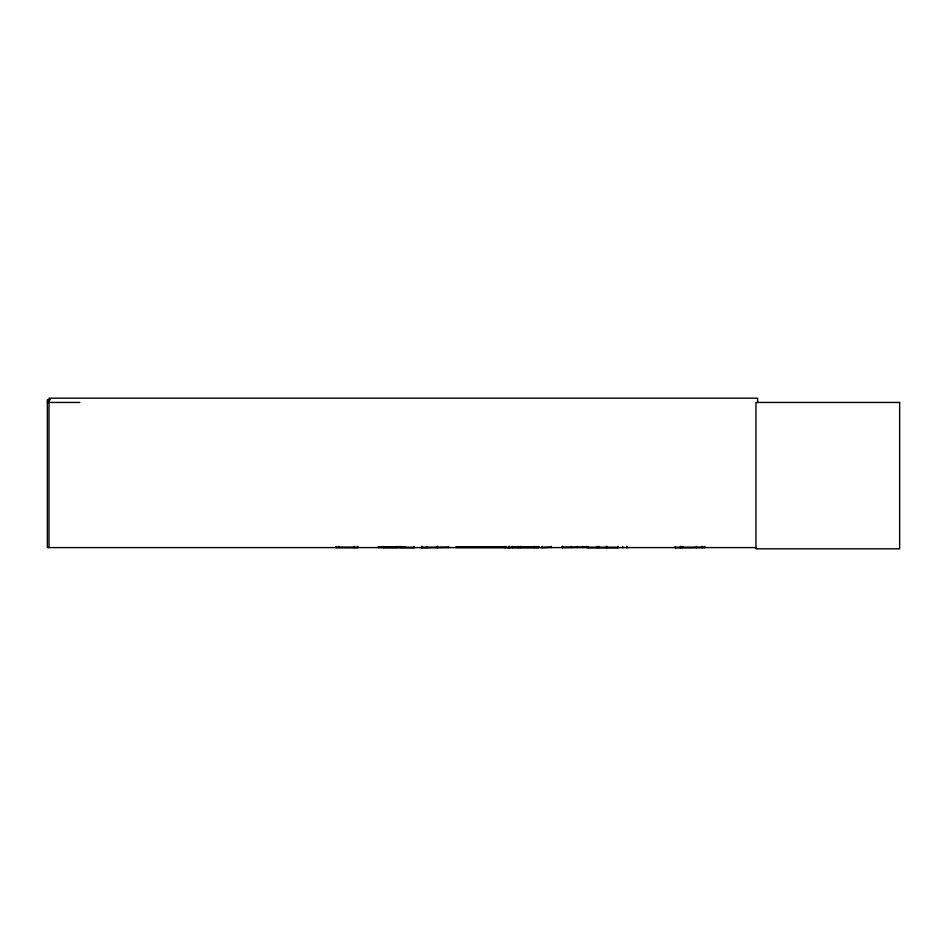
<?xml version="1.0" encoding="UTF-8"?>
<svg xmlns="http://www.w3.org/2000/svg" width="947" height="947" viewBox="0 0 947 947"><rect width="100%" height="100%" fill="white"/><g stroke="black" fill="none" stroke-linecap="round" stroke-linejoin="round"><path stroke-width="1.42" d="M336.007 547.544L357.978 547.473L336.019 547.295M675.14 547.449L704.817 547.295M538.677 547.449L505.165 547.449M587.791 547.449L618.083 547.449M421.604 547.449L448.618 547.295M382.919 547.449L396.935 547.449M541.885 547.449L551.201 547.295L541.057 547.591M50.309 399.705L47.35 399.705L47.35 547.591L756.156 547.591M47.35 402.451L79.832 402.451M378.078 547.023L405.517 547.023M455.791 546.999L506.018 547.023M511.392 547.023L538.831 546.999M378.102 547.52L415.011 547.591M448.618 547.449L420.953 547.591M455.815 547.52L538.807 547.52M587.329 547.544L618.545 547.591M622.735 547.449L623.789 547.591M626.95 547.449L628.003 547.591M704.817 547.544L674.903 547.591M414.301 547.449L400.273 547.449M757.636 402.617L757.636 398.19L49.019 398.19L49.019 547.591M704.817 546.372L704.817 547.591M702.366 546.372L702.366 547.591M702.106 546.372L702.106 547.591M696.424 546.372L696.424 547.591M682.858 546.372L682.858 547.591M680.893 546.372L680.893 547.591M680.408 546.372L680.408 547.591M675.211 546.372L675.211 547.591M626.784 546.372L626.784 547.591M626.654 546.372L626.654 547.591M622.57 546.372L622.428 547.591M617.929 546.372L617.929 547.591M606.956 546.372L606.956 547.591M606.364 546.372L606.352 547.591M598.918 546.372L598.918 547.591M597.19 546.372L597.19 547.591M587.945 546.372L587.945 547.591M586.418 546.372L586.418 547.591M582.831 546.372L582.831 547.591M577.244 546.372L577.244 547.591M571.29 546.372L571.29 547.591M562.53 546.372L562.53 547.591M562.116 546.372L562.116 547.591M551.343 546.372L551.343 547.591M542.169 546.372L542.169 547.591M538.796 546.372L538.796 547.591M534.57 546.372L534.57 547.591M520.377 546.372L520.377 547.591M518.483 546.372L518.483 547.591M512.611 546.372L512.611 547.591M509.237 546.372L509.237 547.591M509.095 546.372L509.095 547.591M505.023 547.591L505.023 546.372L504.881 547.591M448.618 546.372L448.618 547.591M437.372 546.372L437.372 547.591M437.254 546.372L437.254 547.591M426.659 546.372L426.659 547.591M421.948 546.372L421.948 547.591M421.829 546.372L421.829 547.591M414.064 546.372L414.064 547.591M400.048 546.372L400.048 547.591M397.172 546.372L397.172 547.591M383.156 546.372L383.156 547.591M357.978 546.372L357.966 547.591M354.261 546.372L354.261 547.591M338.837 546.372L338.837 547.591M336.019 546.372L336.007 547.591M586.288 547.295L562.293 547.402L586.288 547.295M899.65 402.451L755.966 402.451L755.966 548.81L899.65 548.81L899.65 402.451"/></g></svg>
